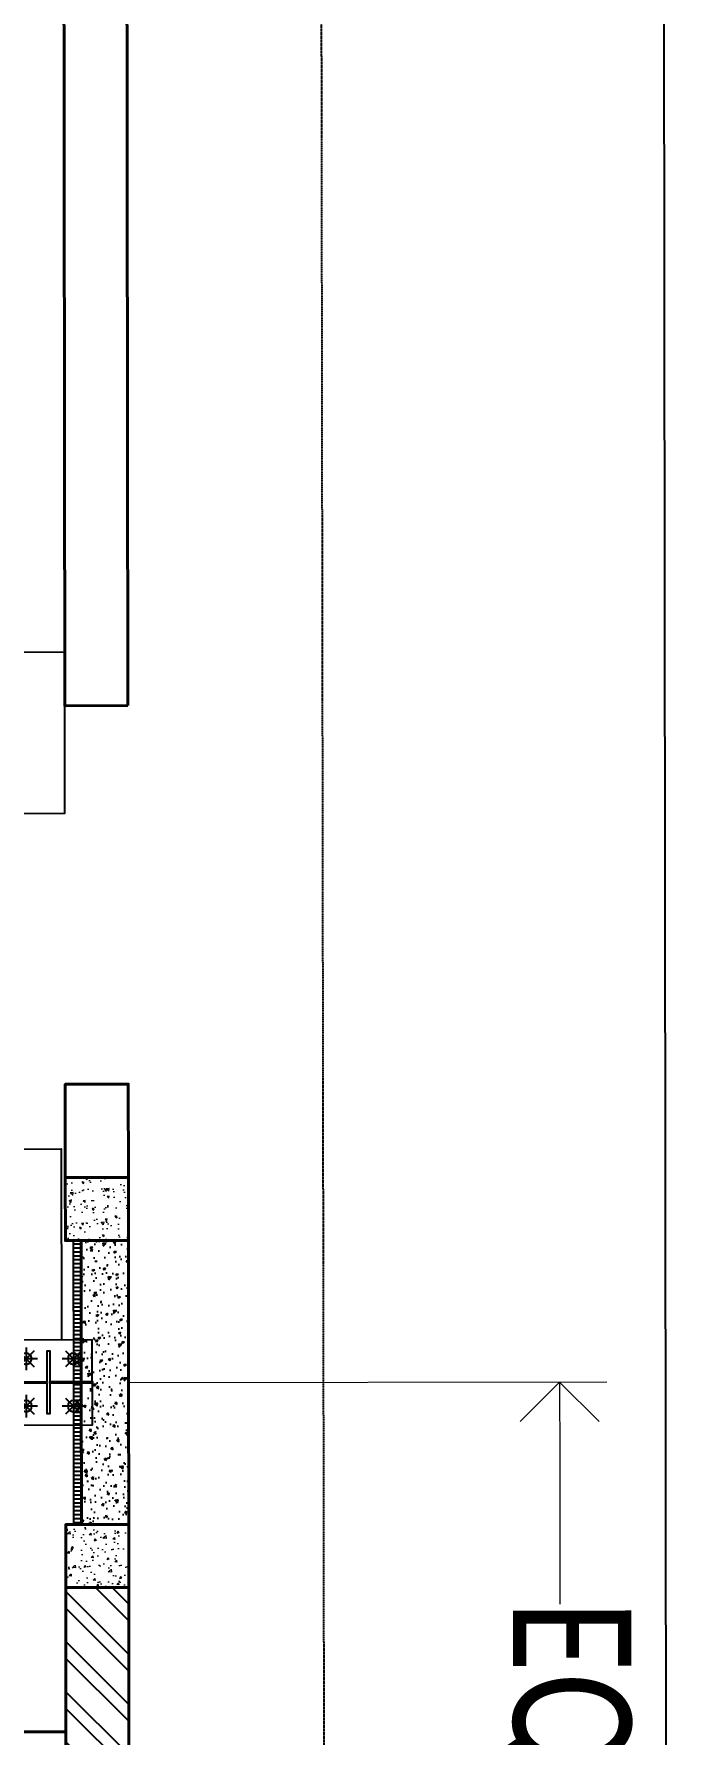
# Model space of a CAD drawing. Header units: feet. Extents: x -99009 to 3252343, y -11094690 to 9035152.
# Drawn here: x 2528723 to 2530777, y -1963804 to -1958411 of the extents above; entities that cross this region are included whole.
import ezdxf

# ---------------------------------------------------------------- set-up
doc = ezdxf.new("R2010")
doc.units = ezdxf.units.FT
doc.header["$PDSIZE"] = -1
doc.linetypes.add('HIDDEN', pattern=[0.375, 0.25, -0.125])
for name, color, linetype in [('1', 1, 'Continuous'), ('HATCH', 252, 'Continuous'), ('WALL DIMENSIONS', 40, 'Continuous')]:
    doc.layers.add(name, color=color, linetype=linetype)
for name, color, linetype, lineweight in [('DIMENTIONS', 33, 'Continuous', 15), ('ELEVATION', 2, 'Continuous', 25), ('RCC', 3, 'Continuous', 40), ('ROAD', 134, 'Continuous', 0), ('WALL', 10, 'Continuous', 40)]:
    doc.layers.add(name, color=color, linetype=linetype, lineweight=lineweight)
doc.layers.add('HATCH WALL', color=7, linetype='Continuous', true_color=0x7d7d7d)
doc.styles.add('CALIBRI', font='calibri.ttf', dxfattribs={"width": 0.8})
doc.dimstyles.new('MERAKI 150', dxfattribs={"dimtxt": 375, "dimasz": 250, "dimexe": 150, "dimexo": 0, "dimgap": 0, "dimtad": 0, "dimdec": 0, "dimzin": 0, "dimdsep": 46, "dimtxsty": 'CALIBRI', "dimblk": 'OPEN90', "dimcen": 0, "dimclrd": 8, "dimclre": 8, "dimclrt": 256, "dimadec": 0, "dimazin": 0, "dimtfac": 1, "dimtdec": 0, "dimtix": 1, "dimtofl": 0, "dimtmove": 0, "dimatfit": 0, "dimldrblk": 'OPEN90', "dimfxl": 1, "dimtolj": 1, "dimtzin": 0, "dimlwd": -1, "dimlwe": -1, "dimarcsym": 1})

# ---------------------------------------------------------------- blocks, each defined once
blk = doc.blocks.new('RCC COLUMN')
at = {"layer": 'ROAD'}
h = blk.add_hatch(dxfattribs=at)
h.set_pattern_fill('AR-CONC', color=252, scale=10)
h.set_pattern_definition([(50, (-23146.816, 205572.735), (71.726018, -6.275213), [7.5, -82.5]), (355, (-23146.82, 205572.735), (-13.875133, 75.219213), [6, -66]), (100.451444, (-23140.84, 205572.21), (57.850885, 68.944), [6.37402, -70.11421]), (46.1842, (-23146.82, 205592.735), (106.724133, -16.551928), [11.25, -123.75]), (96.635635, (-23137.92, 205591.36), (93.466195, 97.41186), [9.561034, -105.171376]), (351.184164, (-23146.82, 205592.73), (93.466195, 97.41186), [9, -99]), (21, (-23136.816, 205587.735), (59.690705, -40.261889), [7.5, -82.5]), (326, (-23136.82, 205587.735), (24.331533, 72.515005), [6, -66]), (71.451445, (-23131.84, 205584.38), (84.022238, 32.253115), [6.37402, -70.11421]), (37.5, (-23146.816, 205572.735), (1.2159855, 33.2893854), [0, -65.2, 0, -67, 0, -66.25]), (7.5, (-23146.816, 205572.735), (26.306954, 39.441171), [0, -38.2, 0, -63.7, 0, -25.25]), (327.5, (-23169.116, 205572.735), (53.3822436, -2.2554872), [0, -25, 0, -78, 0, -103.5]), (317.5, (-23179.116, 205572.735), (58.318617, 10.010498), [0, -32.5, 0, -51.8, 0, -73.5])])
h.paths.add_polyline_path([(-100, -115), (100, -115), (100, 85), (-100, 85)])
at = {"layer": 'RCC'}
blk.add_lwpolyline([(-100, -115), (100, -115), (100, 85), (-100, 85)], close=True, dxfattribs=at)
blk = doc.blocks.new('HALF PARADI')
at = {"layer": 'HATCH'}
h = blk.add_hatch(dxfattribs=at)
h.set_pattern_fill('ANSI31', color=256, scale=100, angle=315)
h.set_pattern_definition([(90, (593294.512, -61495.616), (-12.5, 8e-16), [])])
h.paths.add_polyline_path([(0, -150), (450, -150), (450, -175), (0, -175)])
at = {"layer": 'WALL DIMENSIONS'}
h = blk.add_hatch(dxfattribs=at)
h.set_pattern_fill('AR-CONC', color=252, scale=10, angle=360)
h.set_pattern_definition([(50, (546767.92, -60295.91), (71.726018, -6.2752135), [7.5, -82.5]), (355, (546767.92, -60295.91), (-13.875133, 75.219213), [6, -66]), (100.451444, (546773.9, -60296.43), (57.850885, 68.943999), [6.374019, -70.114211]), (46.1842, (546767.92, -60275.91), (106.724133, -16.551928), [11.25, -123.75]), (96.635635, (546776.82, -60277.29), (93.466195, 97.41186), [9.561034, -105.171376]), (351.184164, (546767.92, -60275.91), (93.466195, 97.41186), [9, -99]), (21, (546777.92, -60280.91), (59.690705, -40.261889), [7.5, -82.5]), (326, (546777.92, -60280.91), (24.331533, 72.5150045), [6, -66]), (71.451445, (546782.9, -60284.266), (84.022238, 32.253115), [6.374019, -70.114211]), (37.5, (546767.923, -60295.91), (1.2159855, 33.2893854), [0, -65.2, 0, -67, 0, -66.25]), (7.5, (546767.923, -60295.91), (26.3069537, 39.4411712), [0, -38.2, 0, -63.7, 0, -25.25]), (327.5, (546745.623, -60295.91), (53.3822436, -2.2554872), [0, -25, 0, -78, 0, -103.5]), (317.5, (546735.623, -60295.91), (58.318617, 10.0104982), [0, -32.5, 0, -51.8, 0, -73.5])])
h.paths.add_polyline_path([(0, 0), (450, 0), (450, -150), (0, -150)])
at = {"layer": 'ELEVATION'}
blk.add_lwpolyline([(0, -150), (450, -150), (450, -175), (0, -175)], dxfattribs=at)
at = {"layer": 'RCC'}
blk.add_lwpolyline([(0, 0), (450, 0), (450, -150), (0, -150)], dxfattribs=at)
at = {"xscale": -1, "rotation": 180}
blk.add_blockref('RCC COLUMN', (550, -115), dxfattribs=at)
blk = doc.blocks.new('_Open90')
at = {"color": 0, "linetype": 'ByBlock', "lineweight": -2}
for p, q in [((-0.5, 0.5), (0, 0)), ((0, 0), (-1, 0)), ((0, 0), (-0.5, -0.5))]:
    blk.add_line(p, q, dxfattribs=at)
blk = doc.blocks.new('*D177')
at = {"layer": 'Defpoints', "color": 0, "transparency": 16777216}
for p in [(1926, 1366.2), (0, 0), (1926, 0)]:
    blk.add_point(p, dxfattribs=at)
at = {"layer": 'DIMENTIONS', "color": 8, "transparency": 16777216}
for p, q in [((0, 0), (0, 1516.2)), ((1926, 0), (1926, 1516.2)), ((250, 1366.2), (704.2, 1366.2)), ((1676, 1366.2), (1221.8, 1366.2))]:
    blk.add_line(p, q, dxfattribs=at)
at = {"layer": 'DIMENTIONS', "color": 8, "linetype": 'ByBlock', "transparency": 16777216, "xscale": 250, "yscale": 250, "zscale": 250}
for p, rotation in [((0, 1366.2), 179.9999999999762), ((1926, 1366.2), 359.9999999999762)]:
    blk.add_blockref('_Open90', p, dxfattribs=dict(at, rotation=rotation))
at = {"layer": 'DIMENTIONS', "transparency": 16777216, "insert": (963, 1366.2), "char_height": 375, "attachment_point": 5, "style": 'CALIBRI'}
blk.add_mtext('\\A1;\\A1;EQ', dxfattribs=at)
blk = doc.blocks.new('m30ab')
at = {"color": 7}
for p, q in [((-74.5, 111.5), (-74.5, 39.5)), ((75.5, 111.5), (75.5, 39.5)), ((-110.5, 75.5), (-38.5, 75.5)), ((-100, 100.9), (-49.1, 50)), ((-49.1, 100.9), (-100, 50)), ((39.5, 75.5), (111.5, 75.5)), ((50, 100.9), (100.9, 50)), ((100.9, 100.9), (50, 50)), ((-100, -49.1), (-49.1, -100)), ((-49.1, -49.1), (-100, -100)), ((-74.5, -38.5), (-74.5, -110.5)), ((50, -49.1), (100.9, -100)), ((100.9, -49.1), (50, -100)), ((75.5, -38.5), (75.5, -110.5)), ((-110.5, -74.5), (-38.5, -74.5)), ((39.5, -74.5), (111.5, -74.5))]:
    blk.add_line(p, q, dxfattribs=at)
for centre in [(-74.5, 75.5), (75.5, 75.5), (-74.5, -74.5), (75.5, -74.5)]:
    blk.add_circle(centre, 18, dxfattribs=at)
blk = doc.blocks.new('FD830J')
at = {"color": 1}
blk.add_lwpolyline([(928669.3, 407578.9), (927883.3, 407578.9), (927883.3, 407308.9), (928669.3, 407308.9)], close=True, dxfattribs=at)
at = {"color": 3}
blk.add_lwpolyline([(928534.3, 407543.9), (928534.3, 407343.9), (928526.3, 407343.9), (928526.3, 407441.4), (928026.3, 407441.4), (928026.3, 407343.9), (928018.3, 407343.9), (928018.3, 407543.9), (928026.3, 407543.9), (928026.3, 407446.4), (928526.3, 407446.4), (928526.3, 407543.9)], close=True, dxfattribs=at)
at = {"color": 4}
for points in [[(928018.3, 407446.4), (928018.3, 407441.4), (927883.3, 407441.4), (927883.3, 407446.4)], [(928534.3, 407446.4), (928534.3, 407441.4), (928669.3, 407441.4), (928669.3, 407446.4)]]:
    blk.add_lwpolyline(points, close=True, dxfattribs=at)
at = {"color": 1, "xscale": -1, "rotation": 179.9999999999999}
blk.add_blockref('m30ab', (928017.8, 407444.4), dxfattribs=at)
at = {"color": 1, "rotation": 180}
blk.add_blockref('m30ab', (928534.8, 407444.4), dxfattribs=at)
blk = doc.blocks.new('WALL W SIDE')
at = {"layer": 'HATCH'}
h = blk.add_hatch(dxfattribs=at)
h.set_pattern_fill('ANSI31', color=256, scale=100, angle=225)
h.set_pattern_definition([(270, (-3125, -67.5), (12.5, -5e-15), [])])
h.paths.add_polyline_path([(0, -150), (450, -150), (450, -175), (0, -175)])
at = {"layer": 'HATCH WALL'}
h = blk.add_hatch(dxfattribs=at)
h.set_pattern_fill('ANSI32', color=256, scale=300, style=0)
h.set_pattern_definition([(45, (612769.12, -85329.73), (-79.549513, 79.549513), []), (45, (612822.15, -85329.73), (-79.549513, 79.549513), [])])
h.paths.add_polyline_path([(1925, -200), (650, -200), (650, 0), (1925, 0)])
at = {"layer": 'WALL DIMENSIONS'}
h = blk.add_hatch(dxfattribs=at)
h.set_pattern_fill('AR-CONC', color=252, scale=10, angle=180)
h.set_pattern_definition([(230, (46526.59, -1654.01), (-71.72602, 6.27521), [7.5, -82.5]), (175, (46526.59, -1654.01), (13.87513, -75.21921), [6, -66]), (280.45144, (46520.61, -1653.485), (-57.85088, -68.944), [6.37402, -70.11421]), (226.1842, (46526.59, -1674.01), (-106.72413, 16.55193), [11.25, -123.75]), (276.63564, (46517.7, -1672.63), (-93.4662, -97.41186), [9.56103, -105.17138]), (171.18416, (46526.59, -1674.01), (-93.4662, -97.41186), [9, -99]), (201, (46516.59, -1669.01), (-59.690705, 40.26189), [7.5, -82.5]), (146, (46516.59, -1669.01), (-24.33153, -72.515), [6, -66]), (251.45144, (46511.615, -1665.65), (-84.02224, -32.25312), [6.37402, -70.11421]), (217.5, (46526.59, -1654.008), (-1.215986, -33.289385), [0, -65.2, 0, -67, 0, -66.25]), (187.5, (46526.59, -1654.008), (-26.306954, -39.44117), [0, -38.2, 0, -63.7, 0, -25.25]), (147.5, (46548.89, -1654.008), (-53.382244, 2.255487), [0, -25, 0, -78, 0, -103.5]), (137.5, (46558.89, -1654.01), (-58.318617, -10.0105), [0, -32.5, 0, -51.8, 0, -73.5])])
h.paths.add_polyline_path([(450, 0), (0, 0), (0, -150), (450, -150)])
at = {"layer": 'ELEVATION'}
blk.add_lwpolyline([(0, -175), (450, -175), (450, -150), (0, -150)], dxfattribs=at)
at = {"layer": 'RCC'}
blk.add_lwpolyline([(0, -150), (450, -150), (450, 0), (0, 0)], dxfattribs=at)
at = {"layer": 'WALL'}
blk.add_lwpolyline([(1925, -200), (650, -200), (650, 0), (1925, 0)], close=True, dxfattribs=at)
at = {"xscale": -1, "rotation": 180}
blk.add_blockref('RCC COLUMN', (550, -115), dxfattribs=at)
at = {"layer": 'DIMENTIONS'}
dim = blk.add_aligned_dim(p1=(0, 0), p2=(1926, 0), distance=1366.2, text='\\A1;EQ', dimstyle='MERAKI 150', override={"dimtxsty": 'CALIBRI'}, dxfattribs=at)
dim.commit()
dim.dimension.update_dxf_attribs({"geometry": '*D177', "text_midpoint": (963, 1366.2)})

msp = doc.modelspace()

# ---------------------------------------------------------------- linework, layer by layer
msp.add_lwpolyline([(2399418.96967, -1877847.67055), (2530627.71938, -1877471.10847), (2530777.44027, -2009341.13689), (2399568.69056, -2009717.69897)], close=True)
at = {"color": 7, "linetype": 'Continuous', "lineweight": 25, "transparency": 33554684}
for points in [[(2523842.15796, -1960376.69559), (2523837.91884, -1956642.98952), (2528816.50821, -1956637.33699), (2528820.74733, -1960371.04307), (2523842.15796, -1960376.69559), (2523846.04454, -1963799.8887)], [(2528824.63392, -1963794.23618), (2528824.63392, -1963794.23618), (2523846.04454, -1963799.8887), (2523844.63114, -1962555.00541)]]:
    msp.add_lwpolyline(points, dxfattribs=at)
for points in [[(2527997.61513, -1960371.97762), (2527998.19485, -1960882.57798), (2528821.32705, -1960881.64342), (2528820.74733, -1960371.04307)], [(2528810.62139, -1962551.11286), (2528134.85457, -1962551.8801), (2528134.16769, -1961946.89891), (2528809.93451, -1961946.13167)]]:
    msp.add_lwpolyline(points, close=True, dxfattribs=at)
at = {"layer": '1'}
msp.add_arc((2520410.24778, -1978395.99612), 100000, 84.1346387202, 194.3871675539, dxfattribs=at)
at = {"layer": 'ELEVATION', "linetype": 'HIDDEN'}
msp.add_lwpolyline([(2529489.72448, -1893835.93596), (2529504.82485, -1907135.92729), (2520325.31233, -1907146.34951), (2520330.81886, -1911996.34638), (2529565.81291, -1911985.86127), (2529702.62054, -2004963.77257)], dxfattribs=at)
at = {"layer": 'WALL'}
msp.add_line((2528824.63392, -1963794.23618), (2516543.64183, -1963808.17961), dxfattribs=at)
for points in [[(2529020.93992, -1960540.5528), (2529017.01831, -1957086.50926), (2528817.01844, -1957086.73634), (2528820.94005, -1960540.77987)], [(2529022.63838, -1962036.5144), (2529022.30236, -1961740.55202), (2528822.30249, -1961740.7791), (2528822.63851, -1962036.74147)]]:
    msp.add_lwpolyline(points, close=True, dxfattribs=at)

# ---------------------------------------------------------------- block references
at = {"rotation": 180.0650517140735}
msp.add_blockref('FD830J', (3456328.46439, -1554188.86852), dxfattribs=at)
at = {"layer": 'RCC', "xscale": -1, "rotation": 270.0650517140735}
msp.add_blockref('HALF PARADI', (2529023.37637, -1962686.50982), dxfattribs=at)
at = {"layer": 'WALL', "rotation": 270.0650517140735}
msp.add_blockref('WALL W SIDE', (2529023.37637, -1962686.50982), dxfattribs=at)

doc.saveas('drawing.dxf')
